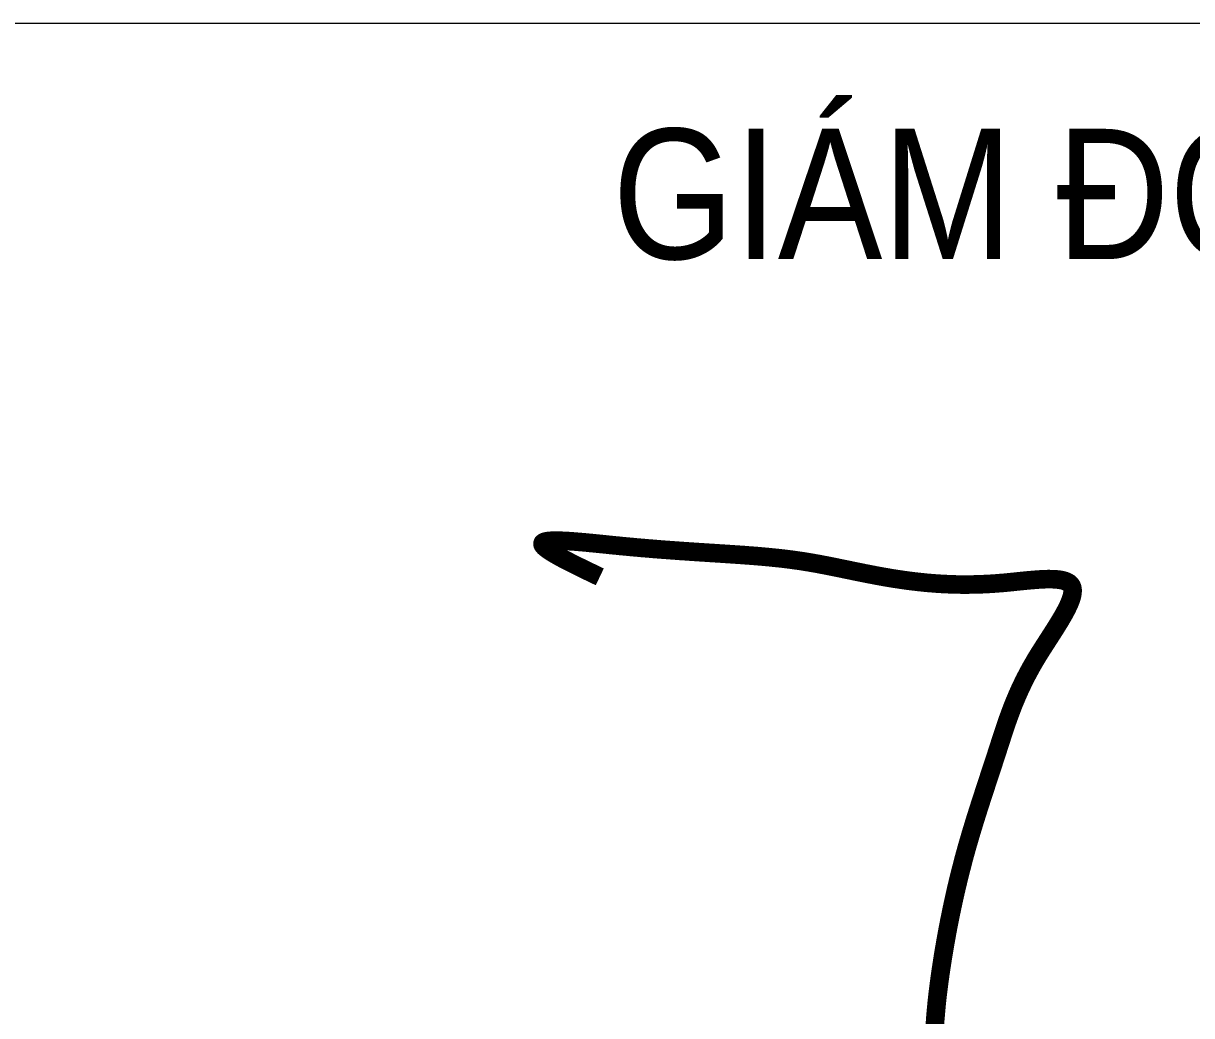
# Model space of a CAD drawing. Header units: millimetres. Extents: x 480521 to 6014615, y -961280 to 187869.
# Drawn here: x 765394 to 766389, y -72607 to -71762 of the extents above; entities that cross this region are included whole.
import ezdxf
from ezdxf.enums import TextEntityAlignment as Align

# ---------------------------------------------------------------- set-up
doc = ezdxf.new("R2010")
doc.units = ezdxf.units.MM
doc.header["$LTSCALE"] = 600
doc.header["$MEASUREMENT"] = 0
doc.layers.get('0').update_dxf_attribs({"lineweight": 0})
for name, color, linetype, lineweight in [('ISO', 153, 'Continuous', 13), ('Khungten_LCDI', 7, 'Continuous', 25), ('LC Net thay', 7, 'Continuous', 25), ('LC Text1', 3, 'Continuous', 20)]:
    doc.layers.add(name, color=color, linetype=linetype, lineweight=lineweight)
doc.styles.add('Khungten', font='VHAVAN.TTF', dxfattribs={"width": 0.9, "height": 5000})
doc.styles.add('LC 1', font='VHAVANB.TTF')
doc.styles.add('Title', font='VHBLACK.TTF')

# ---------------------------------------------------------------- blocks, each defined once
blk = doc.blocks.new('mr thuan')
at = {"layer": 'ISO', "ltscale": 2, "const_width": 40}
blk.add_lwpolyline([(-95.3, -61.8), (-103.9, -57.7), (-112.4, -53.6), (-120.8, -49.6), (-125, -47.5), (-129.2, -45.5), (-133.3, -43.5), (-137.4, -41.5), (-141.4, -39.6), (-145.4, -37.6), (-149.3, -35.6), (-153.1, -33.7), (-156.9, -31.8), (-160.7, -29.9), (-164.3, -28), (-167.9, -26.2), (-171.4, -24.4), (-174.8, -22.6), (-178.1, -20.8), (-179.7, -19.9), (-181.3, -19), (-182.9, -18.2), (-184.5, -17.3), (-186, -16.5), (-187.5, -15.6), (-188.9, -14.8), (-190.4, -14), (-191.8, -13.1), (-193.1, -12.3), (-194.5, -11.5), (-195.8, -10.7), (-197.1, -10), (-198.4, -9.2), (-199.6, -8.4), (-200.8, -7.7), (-201.9, -6.9), (-203, -6.2), (-204.1, -5.5), (-205.2, -4.7), (-206.2, -4), (-207.2, -3.3), (-208.1, -2.6), (-209, -2), (-209.9, -1.3), (-210.7, -0.7), (-211.5, 0), (-212.3, 0.6), (-213, 1.2), (-213.6, 1.8), (-214.3, 2.4), (-214.9, 3), (-215.4, 3.6), (-215.9, 4.2), (-216.4, 4.7), (-216.8, 5.2), (-217.1, 5.8), (-217.5, 6.3), (-217.7, 6.8), (-218, 7.3), (-218.2, 7.7), (-218.3, 8.2), (-218.4, 8.6), (-218.4, 9), (-218.4, 9.5), (-218.4, 9.7), (-218.2, 10.2), (-218.1, 10.6), (-217.9, 11), (-217.6, 11.3), (-217.3, 11.7), (-216.9, 12), (-216.5, 12.3), (-216.1, 12.6), (-215.6, 12.8), (-215, 13.1), (-214.5, 13.4), (-213.8, 13.6), (-213.2, 13.8), (-212.4, 14), (-211.7, 14.2), (-210.9, 14.4), (-210.1, 14.6), (-209.2, 14.8), (-208.3, 14.9), (-207.3, 15.1), (-206.3, 15.2), (-205.3, 15.4), (-204.2, 15.5), (-203.1, 15.6), (-201.9, 15.7), (-200.8, 15.7), (-199.5, 15.8), (-198.3, 15.9), (-197, 15.9), (-195.7, 16), (-194.3, 16), (-193, 16), (-191.5, 16), (-190.1, 16.1), (-188.6, 16.1), (-187.1, 16), (-185.6, 16), (-184, 16), (-182.4, 16), (-180.8, 15.9), (-179.1, 15.9), (-177.5, 15.8), (-175.8, 15.7), (-174, 15.7), (-170.5, 15.5), (-166.9, 15.3), (-163.2, 15.1), (-159.4, 14.8), (-155.5, 14.6), (-151.6, 14.3), (-147.6, 14), (-143.5, 13.6), (-139.3, 13.3), (-135.1, 12.9), (-130.9, 12.6), (-126.6, 12.2), (-122.2, 11.8), (-117.8, 11.3), (-113.4, 10.9), (-109, 10.5), (-100, 9.6), (-81.9, 7.8), (-72.9, 6.8), (-63.9, 5.9), (-57.3, 5.3), (-55, 5.1), (-50.6, 4.6), (-46.3, 4.2), (-41.9, 3.8), (-37.6, 3.4), (-33.3, 3), (-29.1, 2.6), (-24.8, 2.2), (-20.6, 1.8), (-16.4, 1.4), (-12.3, 1.1), (-8.2, 0.7), (-4.1, 0.3), (0, 0), (4, -0.3), (8.1, -0.7), (12.1, -1), (16, -1.3), (20, -1.7), (27.8, -2.3), (35.5, -2.9), (43.1, -3.5), (50.7, -4), (58.1, -4.6), (65.4, -5.1), (72.7, -5.6), (79.9, -6.2), (87, -6.6), (94, -7.1), (100.9, -7.6), (107.8, -8), (114.6, -8.5), (121.3, -8.9), (127.9, -9.3), (134.5, -9.8), (141, -10.2), (147.4, -10.6), (153.8, -11), (160.1, -11.4), (166.4, -11.8), (172.6, -12.2), (178.7, -12.6), (184.8, -13), (190.8, -13.4), (196.8, -13.8), (202.7, -14.2), (208.6, -14.6), (214.5, -15), (220.3, -15.5), (226, -15.9), (231.8, -16.3), (237.5, -16.8), (243.1, -17.2), (248.8, -17.7), (254.4, -18.2), (259.9, -18.7), (265.5, -19.2), (271, -19.7), (276.5, -20.3), (282, -20.9), (287.4, -21.4), (298.3, -22.6), (309.1, -23.9), (319.9, -25.3), (325.3, -26.1), (330.7, -26.8), (336.1, -27.6), (341.5, -28.4), (346.9, -29.3), (354.4, -30.5), (357.7, -31.1), (363.1, -32), (368.5, -33), (374, -33.9), (379.4, -35), (384.9, -36), (390.4, -37), (395.9, -38.1), (406.9, -40.3), (418, -42.6), (429.2, -44.9), (434.9, -46.1), (440.5, -47.2), (446.2, -48.4), (452, -49.6), (457.7, -50.8), (463.5, -51.9), (469.3, -53.1), (475.1, -54.3), (481, -55.4), (486.9, -56.6), (492.9, -57.7), (498.8, -58.9), (504.9, -60), (510.9, -61.1), (517, -62.2), (523.2, -63.2), (529.3, -64.3), (535.6, -65.3), (541.8, -66.3), (548.1, -67.2), (554.5, -68.2), (560.9, -69.1), (567.4, -70), (573.9, -70.8), (580.5, -71.6), (587.1, -72.4), (593.7, -73.1), (600.5, -73.8), (607.2, -74.5), (614.1, -75.1), (621, -75.6), (627.9, -76.2), (634.9, -76.6), (642, -77.1), (649.2, -77.4), (656.4, -77.7), (663.6, -78), (671, -78.2), (678.4, -78.3), (685.9, -78.4), (693.4, -78.4), (701, -78.3), (708.7, -78.2), (712.6, -78.1), (716.5, -78), (720.4, -77.9), (724.3, -77.8), (728.2, -77.6), (732.2, -77.4), (736.2, -77.3), (740.2, -77), (744.2, -76.8), (748.3, -76.6), (752.3, -76.3), (756.4, -76), (760.5, -75.7), (766.1, -75.2), (768.8, -75), (772.9, -74.7), (781.3, -73.9), (798, -72.2), (806.4, -71.3), (814.7, -70.5), (818.8, -70.1), (822.9, -69.7), (826.9, -69.3), (831, -69), (834.9, -68.6), (838.9, -68.3), (842.8, -68), (846.6, -67.7), (850.4, -67.5), (854.1, -67.2), (857.8, -67.1), (861.4, -66.9), (865, -66.8), (868.4, -66.7), (871.8, -66.7), (875.1, -66.8), (878.4, -66.8), (879.9, -66.9), (881.5, -66.9), (883, -67), (884.6, -67.1), (886.1, -67.2), (887.5, -67.4), (889, -67.5), (890.4, -67.7), (891.8, -67.8), (893.1, -68), (894.5, -68.2), (895.8, -68.4), (897.1, -68.7), (898.3, -68.9), (899.6, -69.2), (900.8, -69.5), (901.9, -69.8), (903.1, -70.1), (904.2, -70.4), (905.3, -70.8), (906.3, -71.2), (907.3, -71.6), (908.3, -72), (909.3, -72.4), (910.2, -72.9), (911.1, -73.4), (911.9, -73.9), (912.8, -74.4), (913.6, -74.9), (914.3, -75.5), (915, -76.1), (915.7, -76.7), (916.3, -77.3), (916.9, -78), (917.5, -78.6), (918, -79.3), (918.3, -79.7), (919, -80.8), (919.4, -81.6), (919.8, -82.4), (920.1, -83.2), (920.4, -84.1), (920.7, -84.9), (920.9, -85.8), (921.1, -86.7), (921.2, -87.7), (921.4, -88.6), (921.5, -89.6), (921.5, -90.6), (921.5, -91.6), (921.5, -92.6), (921.5, -93.7), (921.4, -94.8), (921.3, -95.9), (921.2, -97), (921, -98.1), (920.8, -99.3), (920.6, -100.4), (920.4, -101.6), (920.1, -102.8), (919.8, -104.1), (919.4, -105.3), (919.1, -106.6), (918.7, -107.8), (918.3, -109.1), (917.8, -110.4), (917.4, -111.8), (916.9, -113.1), (916.3, -114.4), (915.8, -115.8), (915.2, -117.2), (914.7, -118.6), (914.1, -120), (913.4, -121.4), (912.1, -124.3), (910.7, -127.3), (909.2, -130.3), (907.7, -133.3), (906, -136.4), (904.3, -139.5), (902.6, -142.7), (900.8, -145.9), (898.9, -149.1), (897, -152.4), (895, -155.7), (893, -159.1), (890.9, -162.4), (888.8, -165.8), (886.7, -169.2), (884.6, -172.6), (882.4, -176.1), (880.2, -179.5), (875.7, -186.5), (871.2, -193.5), (862.2, -207.5), (857.7, -214.5), (855.5, -217.9), (853.3, -221.4), (851.1, -224.8), (849, -228.3), (846.7, -232), (844.8, -235.1), (842.8, -238.4), (840.8, -241.8), (838.9, -245.1), (837, -248.4), (835.1, -251.7), (833.2, -255), (831.4, -258.2), (829.7, -261.4), (827.9, -264.6), (826.2, -267.8), (824.5, -271), (822.8, -274.2), (821.2, -277.3), (819.6, -280.4), (818.1, -283.6), (816.5, -286.6), (815, -289.7), (813.5, -292.8), (812.1, -295.9), (810.6, -298.9), (809.2, -301.9), (807.8, -304.9), (806.5, -307.9), (805.1, -310.9), (802.5, -316.9), (800, -322.8), (797.5, -328.7), (795.1, -334.5), (792.8, -340.3), (790.6, -346.1), (788.4, -351.9), (786.3, -357.6), (784.2, -363.3), (782.1, -369.1), (780.1, -374.8), (778.2, -380.5), (774.3, -391.9), (770.6, -403.3), (766.9, -414.7), (763.1, -426.3), (761.3, -432.1), (759.4, -437.8), (757.5, -443.8), (755.6, -449.7), (753.6, -455.6), (751.7, -461.6), (749.7, -467.6), (747.7, -473.6), (745.7, -479.7), (743.7, -485.7), (739.7, -497.9), (735.7, -510.2), (731.6, -522.6), (727.6, -535.1), (723.5, -547.6), (719.5, -560.1), (715.5, -572.7), (711.5, -585.3), (707.7, -598), (703.8, -610.6), (700.1, -623.3), (696.8, -634.6), (692.8, -648.6), (689.3, -661.2), (685.9, -673.8), (682.7, -686.5), (679.4, -699.1), (676.3, -711.7), (673.3, -724.3), (670.3, -736.9), (667.5, -749.6), (664.7, -762.2), (662, -774.8), (659.4, -787.5), (656.8, -800.2), (654.3, -812.9), (651.9, -825.6), (649.6, -838.4), (647.3, -851.2), (645.3, -863.1), (643, -876.8), (641, -889.7), (639, -902.6), (637.1, -915.5), (635.3, -928.5), (633.6, -941.4), (632.8, -947.9), (632, -954.4), (631.2, -960.9), (630.5, -967.3), (629.8, -973.8), (629.1, -980.3), (628.5, -986.8), (627.9, -993.3), (627.3, -999.8), (626.8, -1006.2), (626.2, -1012.7), (625.8, -1019.2), (625.3, -1025.7)], dxfattribs=at)
blk = doc.blocks.new('lcdi fix')
at = {"layer": 'Khungten_LCDI', "color": 9, "lineweight": 15}
blk.add_lwpolyline([(36750, -5485), (40450, -5485), (40450, -3372.2), (36750, -3372.2)], close=True, dxfattribs=at)
at = {"xscale": 0.5, "yscale": 0.5, "zscale": 0.5}
blk.add_blockref('mr thuan', (37658.9, -3936.3), dxfattribs=at)
at = {"color": 7, "style": 'Khungten', "width": 0.9}
blk.add_text('gi¸m ®èc - director', height=140, dxfattribs=at).set_placement((38565.6, -3625.5), align=Align.CENTER)
at = {"color": 7, "style": 'Khungten', "width": 0.8}
for tag, p in [('REVISION', (39498.8, -10746.3)), ('NGAYHT', (39546.1, -11609.4))]:
    blk.add_attdef(tag, text='', height=200, dxfattribs=at).set_placement(p, align=Align.CENTER)
at = {"layer": 'LC Text1', "color": 3, "style": 'LC 1', "width": 1.834006}
for tag, p, p2 in [('TENBANVE1', (36912.7, -8885.8), (40339.1, -8885.8)), ('TENBANVE2', (36912.7, -9562.5), (40339.1, -9562.5))]:
    blk.add_attdef(tag, text='', height=250, dxfattribs=at).set_placement(p, p2, align=Align.FIT)
at = {"layer": 'LC Text1', "style": 'Title', "width": 0.7}
blk.add_attdef('SOBANVE', text='', height=250, dxfattribs=at).set_placement((39562, -13896.2), align=Align.CENTER)

msp = doc.modelspace()

# ---------------------------------------------------------------- block references
at = {"layer": 'LC Net thay', "xscale": 0.7920000205415982, "yscale": 0.7920000205415982, "zscale": 0.7920000205415982}
msp.add_blockref('lcdi fix', (736096.945, -69091.495), dxfattribs=at)

doc.saveas('drawing.dxf')
